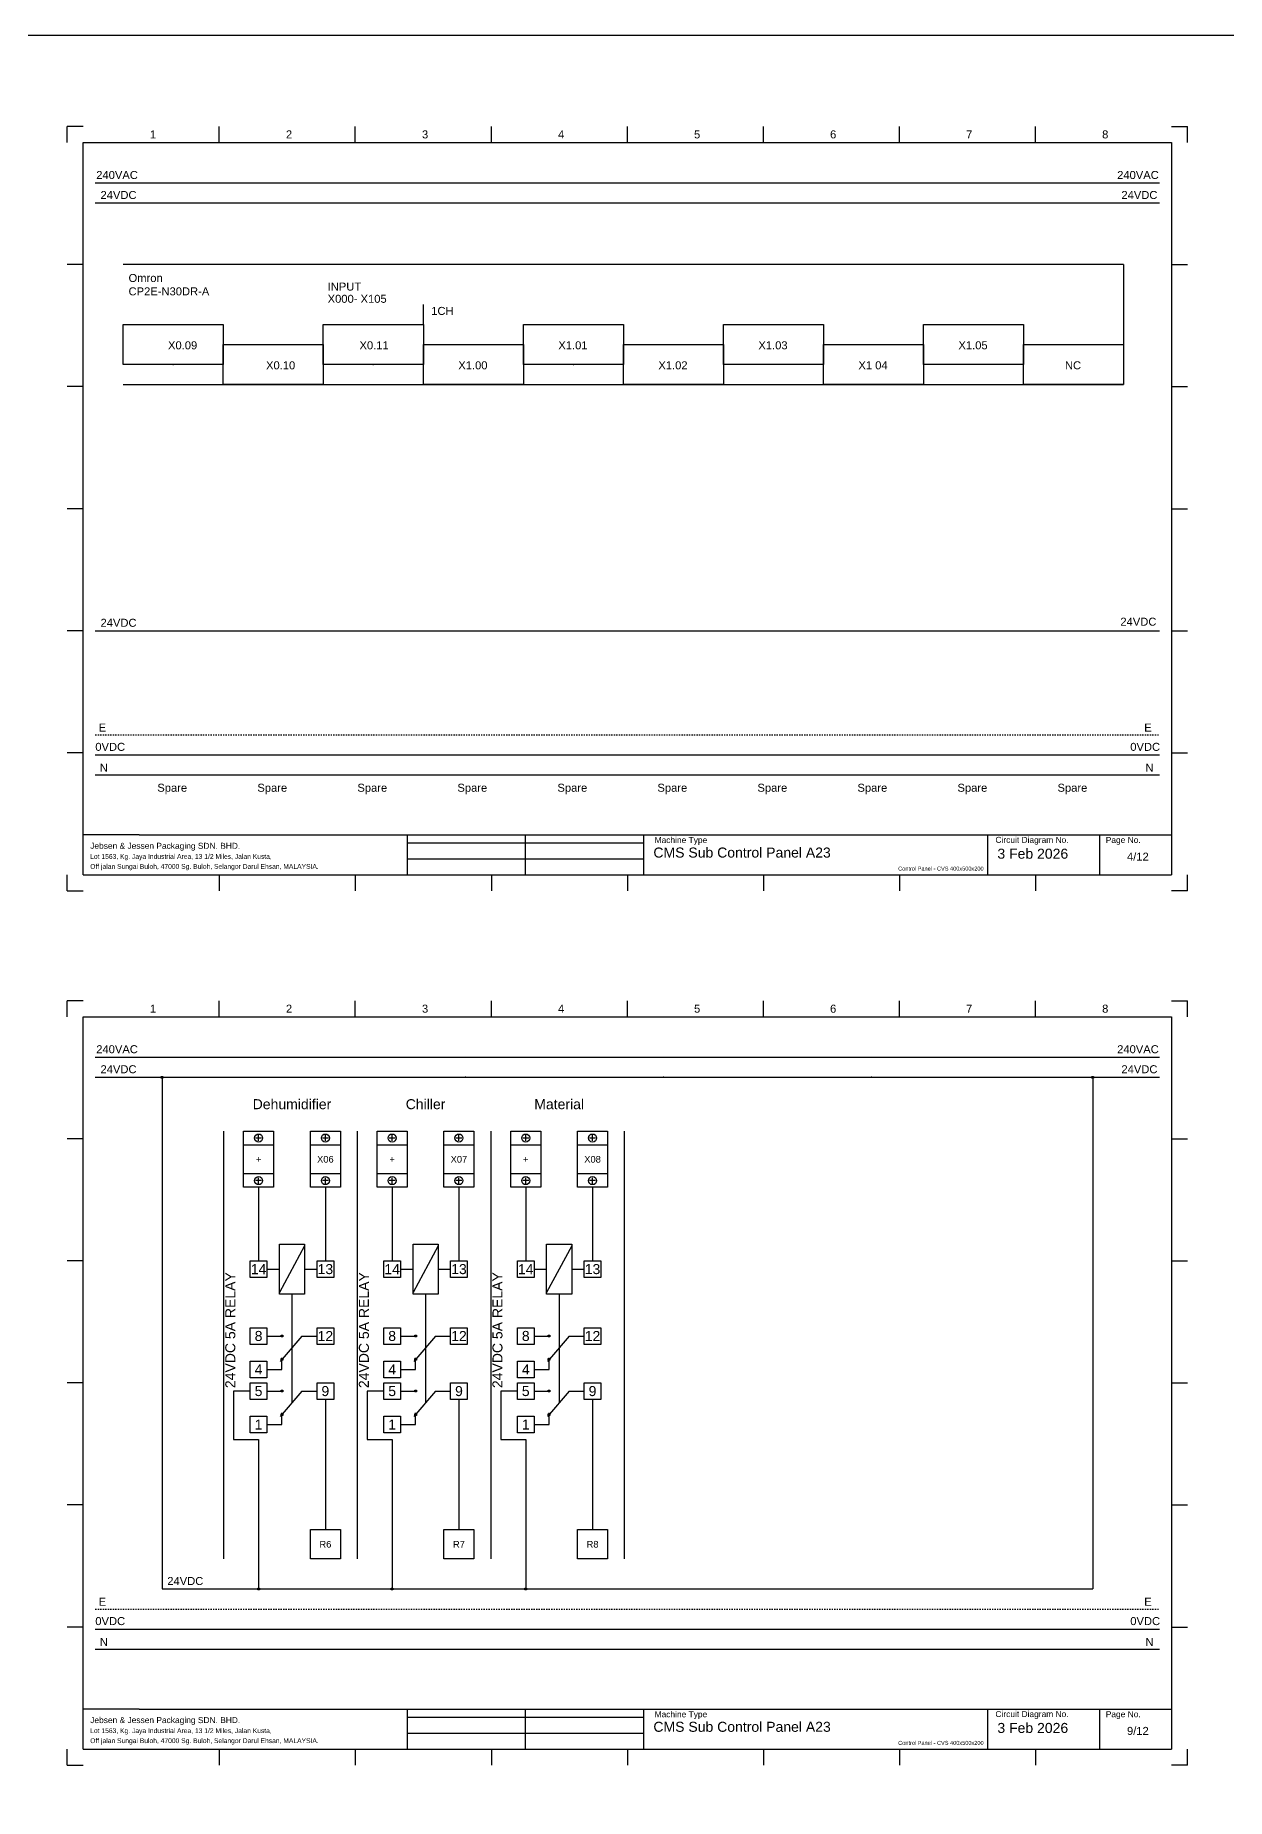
# Model space of a CAD drawing. Header units: millimetres. Extents: x -274 to 1996, y -129 to 878.
# Drawn here: x 804 to 1161, y 350 to 878 of the extents above; entities that cross this region are included whole.
import ezdxf

# ---------------------------------------------------------------- set-up
doc = ezdxf.new("R2010")
doc.units = ezdxf.units.MM
doc.linetypes.add('JIS_02_1.2', pattern=[2.5, 1.25, -1.25])
for name, color, linetype in [('Wire-AC', 1, 'Continuous'), ('Wire-DC', 5, 'Continuous'), ('Wire-Ground', 3, 'JIS_02_1.2')]:
    doc.layers.add(name, color=color, linetype=linetype)
doc.styles.get("Standard").update_dxf_attribs({"font": 'arial.ttf'})

# ---------------------------------------------------------------- blocks, each defined once
blk = doc.blocks.new('Dot')
at = {"transparency": 33554687}
for p, q in [((-0.25, -0.25), (0.25, 0.25)), ((0.25, -0.25), (-0.25, 0.25))]:
    blk.add_line(p, q, dxfattribs=at)
blk.add_lwpolyline([(0.25, -0.25), (-0.25, -0.25), (-0.25, 0.25), (0.25, 0.25)], close=True, dxfattribs=at)

msp = doc.modelspace()

# ---------------------------------------------------------------- linework, layer by layer
for p, q in [((818.44, 850.33), (813.65, 850.33)), ((813.65, 845.54), (813.65, 850.33)), ((859.17, 845.54), (859.17, 850.33)), ((899.9, 845.54), (899.9, 850.33)), ((940.63, 845.54), (940.63, 850.33)), ((981.36, 845.54), (981.36, 850.33)), ((1022.09, 845.54), (1022.09, 850.33)), ((1062.82, 845.54), (1062.82, 850.33)), ((1103.55, 845.54), (1103.55, 850.33)), ((1144.28, 850.33), (1149.07, 850.33)), ((1149.07, 845.54), (1149.07, 850.33)), ((818.44, 845.54), (1144.28, 845.54)), ((818.44, 626.32), (818.44, 845.54)), ((1144.28, 845.54), (1144.28, 626.32)), ((818.44, 809), (813.65, 809)), ((1129.9, 809), (830.42, 809)), ((1129.9, 809), (1129.9, 773.07)), ((1144.28, 809), (1149.07, 809)), ((920.27, 791.04), (920.27, 797.03)), ((818.44, 772.47), (813.65, 772.47)), ((830.42, 773.07), (1129.9, 773.07)), ((1144.28, 772.47), (1149.07, 772.47)), ((818.44, 735.93), (813.65, 735.93)), ((1144.28, 735.93), (1149.07, 735.93)), ((818.44, 699.39), (813.65, 699.39)), ((1144.28, 699.39), (1149.07, 699.39)), ((818.44, 662.86), (813.65, 662.86)), ((1144.28, 662.86), (1149.07, 662.86)), ((835.21, 638.3), (818.44, 638.3)), ((835.21, 638.3), (890.32, 638.3)), ((890.32, 638.3), (1144.28, 638.3)), ((915.38, 638.3), (915.38, 626.32)), ((915.38, 635.9), (986.15, 635.9)), ((950.77, 638.3), (950.77, 626.32)), ((986.15, 638.3), (986.15, 626.32)), ((1089.17, 638.3), (1089.17, 626.32)), ((1122.71, 638.3), (1122.71, 626.32)), ((915.38, 631.11), (986.15, 631.11)), ((813.65, 621.53), (813.65, 626.32)), ((818.44, 626.32), (1144.28, 626.32)), ((859.17, 626.32), (859.17, 621.53)), ((899.9, 626.32), (899.9, 621.53)), ((940.63, 626.32), (940.63, 621.53)), ((981.36, 626.32), (981.36, 621.53)), ((1022.09, 626.32), (1022.09, 621.53)), ((1062.82, 626.32), (1062.82, 621.53)), ((1103.55, 626.32), (1103.55, 621.53)), ((1149.07, 621.53), (1149.07, 626.32)), ((813.65, 621.53), (818.44, 621.53)), ((1149.07, 621.53), (1144.28, 621.53)), ((818.44, 588.63), (813.65, 588.63)), ((813.65, 583.84), (813.65, 588.63)), ((859.17, 583.84), (859.17, 588.63)), ((899.9, 583.84), (899.9, 588.63)), ((940.63, 583.84), (940.63, 588.63)), ((981.36, 583.84), (981.36, 588.63)), ((1022.09, 583.84), (1022.09, 588.63)), ((1062.82, 583.84), (1062.82, 588.63)), ((1103.55, 583.84), (1103.55, 588.63)), ((1144.28, 588.63), (1149.07, 588.63)), ((1149.07, 583.84), (1149.07, 588.63)), ((818.44, 583.84), (1144.28, 583.84)), ((818.44, 364.62), (818.44, 583.84)), ((1144.28, 583.84), (1144.28, 364.62)), ((818.44, 547.3), (813.65, 547.3)), ((1144.28, 547.3), (1149.07, 547.3)), ((818.44, 510.76), (813.65, 510.76)), ((1144.28, 510.76), (1149.07, 510.76)), ((818.44, 474.23), (813.65, 474.23)), ((1144.28, 474.23), (1149.07, 474.23)), ((818.44, 437.69), (813.65, 437.69)), ((1144.28, 437.69), (1149.07, 437.69)), ((818.44, 401.15), (813.65, 401.15)), ((1144.28, 401.15), (1149.07, 401.15)), ((890.32, 376.6), (1144.28, 376.6)), ((915.38, 374.2), (986.15, 374.2)), ((813.65, 359.82), (813.65, 364.62)), ((818.44, 364.62), (1144.28, 364.62)), ((859.17, 364.62), (859.17, 359.82)), ((899.9, 364.62), (899.9, 359.82)), ((915.38, 369.41), (986.15, 369.41)), ((940.63, 364.62), (940.63, 359.82)), ((981.36, 364.62), (981.36, 359.82)), ((1022.09, 364.62), (1022.09, 359.82)), ((1062.82, 364.62), (1062.82, 359.82)), ((1103.55, 364.62), (1103.55, 359.82)), ((1149.07, 359.82), (1149.07, 364.62)), ((813.65, 359.82), (818.44, 359.82)), ((1149.07, 359.82), (1144.28, 359.82))]:
    msp.add_line(p, q)
at = {"transparency": 33554687}
for p, q in [((860.43, 549.55), (860.43, 421.54)), ((900.43, 549.55), (900.43, 421.54)), ((940.43, 549.55), (940.43, 421.54)), ((980.43, 549.55), (980.43, 421.54)), ((884.68, 515.28), (877.18, 501.27)), ((924.68, 515.28), (917.18, 501.27)), ((964.68, 515.28), (957.18, 501.27)), ((873.43, 508.28), (877.18, 508.28)), ((884.68, 508.28), (888.43, 508.28)), ((913.43, 508.28), (917.18, 508.28)), ((924.68, 508.28), (928.43, 508.28)), ((953.43, 508.28), (957.18, 508.28)), ((964.68, 508.28), (968.43, 508.28)), ((880.93, 500.77), (880.93, 468.27)), ((920.93, 500.77), (920.93, 468.27)), ((960.93, 500.77), (960.93, 468.27)), ((873.43, 488.27), (877.93, 488.27)), ((883.93, 488.27), (877.43, 480.69)), ((883.93, 488.27), (888.43, 488.27)), ((913.43, 488.27), (917.93, 488.27)), ((923.93, 488.27), (917.43, 480.69)), ((923.93, 488.27), (928.43, 488.27)), ((953.43, 488.27), (957.93, 488.27)), ((963.93, 488.27), (957.43, 480.69)), ((963.93, 488.27), (968.43, 488.27)), ((877.93, 478.27), (877.93, 481.77)), ((917.93, 478.27), (917.93, 481.77)), ((957.93, 478.27), (957.93, 481.77)), ((873.43, 478.27), (877.93, 478.27)), ((913.43, 478.27), (917.93, 478.27)), ((953.43, 478.27), (957.93, 478.27)), ((873.43, 471.77), (877.93, 471.77)), ((883.93, 471.77), (877.43, 464.19)), ((883.93, 471.77), (888.43, 471.77)), ((913.43, 471.77), (917.93, 471.77)), ((923.93, 471.77), (917.43, 464.19)), ((923.93, 471.77), (928.43, 471.77)), ((953.43, 471.77), (957.93, 471.77)), ((963.93, 471.77), (957.43, 464.19)), ((963.93, 471.77), (968.43, 471.77)), ((877.93, 461.77), (877.93, 465.27)), ((917.93, 461.77), (917.93, 465.27)), ((957.93, 461.77), (957.93, 465.27)), ((873.43, 461.77), (877.93, 461.77)), ((913.43, 461.77), (917.93, 461.77)), ((953.43, 461.77), (957.93, 461.77))]:
    msp.add_line(p, q, dxfattribs=at)
at = {"color": 5, "transparency": 33554687}
for p, q in [((868.43, 471.77), (863.43, 471.77)), ((863.43, 471.77), (863.43, 457.28)), ((908.43, 471.77), (903.43, 471.77)), ((903.43, 471.77), (903.43, 457.28)), ((948.43, 471.77), (943.43, 471.77)), ((943.43, 471.77), (943.43, 457.28)), ((890.93, 469.27), (890.93, 430.31)), ((930.93, 469.27), (930.93, 430.31)), ((970.93, 469.27), (970.93, 430.31)), ((863.43, 457.28), (870.93, 457.28)), ((903.43, 457.28), (910.93, 457.28)), ((943.43, 457.28), (950.93, 457.28))]:
    msp.add_line(p, q, dxfattribs=at)
at = {"lineweight": -3}
for p, q in [((835.21, 376.6), (818.44, 376.6)), ((835.21, 376.6), (890.32, 376.6)), ((915.38, 376.6), (915.38, 364.62)), ((950.77, 376.6), (950.77, 364.62)), ((986.15, 376.6), (986.15, 364.62)), ((1089.17, 376.6), (1089.17, 364.62)), ((1122.71, 376.6), (1122.71, 364.62))]:
    msp.add_line(p, q, dxfattribs=at)
for points in [[(-274.07, 877.64), (1527.61, 877.64), (1545.62, -128.79), (-256.06, -128.79)], [(830.42, 791.04), (860.37, 791.04), (860.37, 779.06), (830.42, 779.06)], [(890.32, 791.04), (920.27, 791.04), (920.27, 779.06), (890.32, 779.06)], [(950.21, 791.04), (980.16, 791.04), (980.16, 779.06), (950.21, 779.06)], [(1010.11, 791.04), (1040.06, 791.04), (1040.06, 779.06), (1010.11, 779.06)], [(1070.01, 791.04), (1099.95, 791.04), (1099.95, 779.06), (1070.01, 779.06)], [(860.37, 785.05), (890.32, 785.05), (890.32, 773.07), (860.37, 773.07)], [(920.27, 785.05), (950.21, 785.05), (950.21, 773.07), (920.27, 773.07)], [(980.16, 785.05), (1010.11, 785.05), (1010.11, 773.07), (980.16, 773.07)], [(1040.06, 785.05), (1070.01, 785.05), (1070.01, 773.07), (1040.06, 773.07)], [(1099.95, 785.05), (1129.9, 785.05), (1129.9, 773.07), (1099.95, 773.07)]]:
    msp.add_lwpolyline(points, close=True)
at = {"transparency": 33554687}
for points in [[(877.18, 515.78), (884.68, 515.78), (884.68, 500.78), (877.18, 500.77)], [(917.18, 515.78), (924.68, 515.78), (924.68, 500.78), (917.18, 500.77)], [(957.18, 515.78), (964.68, 515.78), (964.68, 500.78), (957.18, 500.77)], [(868.43, 510.78), (873.43, 510.78), (873.43, 505.78), (868.43, 505.78)], [(888.43, 510.78), (893.43, 510.78), (893.43, 505.78), (888.43, 505.78)], [(908.43, 510.78), (913.43, 510.78), (913.43, 505.78), (908.43, 505.78)], [(928.43, 510.78), (933.43, 510.78), (933.43, 505.78), (928.43, 505.78)], [(948.43, 510.78), (953.43, 510.78), (953.43, 505.78), (948.43, 505.78)], [(968.43, 510.78), (973.43, 510.78), (973.43, 505.78), (968.43, 505.78)], [(868.43, 490.77), (873.43, 490.77), (873.43, 485.77), (868.43, 485.77)], [(888.43, 490.77), (893.43, 490.77), (893.43, 485.77), (888.43, 485.77)], [(908.43, 490.77), (913.43, 490.77), (913.43, 485.77), (908.43, 485.77)], [(928.43, 490.77), (933.43, 490.77), (933.43, 485.77), (928.43, 485.77)], [(948.43, 490.77), (953.43, 490.77), (953.43, 485.77), (948.43, 485.77)], [(968.43, 490.77), (973.43, 490.77), (973.43, 485.77), (968.43, 485.77)], [(868.43, 480.77), (873.43, 480.77), (873.43, 475.77), (868.43, 475.77)], [(908.43, 480.77), (913.43, 480.77), (913.43, 475.77), (908.43, 475.77)], [(948.43, 480.77), (953.43, 480.77), (953.43, 475.77), (948.43, 475.77)], [(868.43, 474.27), (873.43, 474.27), (873.43, 469.27), (868.43, 469.27)], [(888.43, 474.27), (893.43, 474.27), (893.43, 469.27), (888.43, 469.27)], [(908.43, 474.27), (913.43, 474.27), (913.43, 469.27), (908.43, 469.27)], [(928.43, 474.27), (933.43, 474.27), (933.43, 469.27), (928.43, 469.27)], [(948.43, 474.27), (953.43, 474.27), (953.43, 469.27), (948.43, 469.27)], [(968.43, 474.27), (973.43, 474.27), (973.43, 469.27), (968.43, 469.27)], [(868.43, 464.27), (873.43, 464.27), (873.43, 459.27), (868.43, 459.27)], [(908.43, 464.27), (913.43, 464.27), (913.43, 459.27), (908.43, 459.27)], [(948.43, 464.27), (953.43, 464.27), (953.43, 459.27), (948.43, 459.27)]]:
    msp.add_lwpolyline(points, close=True, dxfattribs=at)
for p in [(845.39, 779.06), (845.39, 779.06), (905.29, 779.06), (905.29, 779.06), (965.19, 779.06), (965.19, 779.06), (875.34, 773.07), (875.34, 773.07), (935.24, 773.07), (935.24, 773.07), (995.14, 773.07), (995.14, 773.07), (932.84, 565.74), (932.84, 565.74), (992.14, 565.74), (1054.43, 565.74)]:
    msp.add_point(p)
at = {"linetype": 'ByBlock', "lineweight": -3}
for p in [(992.14, 565.74), (1054.43, 565.74)]:
    msp.add_point(p, dxfattribs=at)
at = {"layer": 'Wire-AC'}
for p, q in [((822.04, 833.44), (1140.68, 833.44)), ((822.04, 656.27), (1140.68, 656.27)), ((822.04, 571.73), (1140.68, 571.73))]:
    msp.add_line(p, q, dxfattribs=at)
at = {"layer": 'Wire-AC', "lineweight": -3}
msp.add_line((822.04, 394.56), (1140.68, 394.56), dxfattribs=at)
at = {"layer": 'Wire-DC'}
for p, q in [((822.04, 827.45), (1140.68, 827.45)), ((822.04, 699.39), (1140.68, 699.39)), ((822.04, 662.26), (1140.68, 662.26)), ((822.04, 565.74), (1140.68, 565.74)), ((866.43, 532.78), (866.43, 549.55)), ((866.43, 549.55), (875.43, 549.55)), ((875.43, 549.55), (875.43, 532.78)), ((886.43, 532.78), (886.43, 549.55)), ((886.43, 549.55), (895.43, 549.55)), ((895.43, 549.55), (895.43, 532.78)), ((906.43, 532.78), (906.43, 549.55)), ((906.43, 549.55), (915.43, 549.55)), ((915.43, 549.55), (915.43, 532.78)), ((926.43, 532.78), (926.43, 549.55)), ((926.43, 549.55), (935.43, 549.55)), ((935.43, 549.55), (935.43, 532.78)), ((946.43, 532.78), (946.43, 549.55)), ((946.43, 549.55), (955.43, 549.55)), ((955.43, 549.55), (955.43, 532.78)), ((966.43, 532.78), (966.43, 549.55)), ((966.43, 549.55), (975.43, 549.55)), ((975.43, 549.55), (975.43, 532.78)), ((866.43, 545.55), (875.43, 545.55)), ((871.83, 547.54), (870.04, 547.54)), ((870.93, 546.65), (870.93, 548.44)), ((886.43, 545.55), (895.43, 545.55)), ((891.83, 547.54), (890.04, 547.54)), ((890.93, 546.65), (890.93, 548.44)), ((906.43, 545.55), (915.43, 545.55)), ((911.83, 547.54), (910.04, 547.54)), ((910.93, 546.65), (910.93, 548.44)), ((926.43, 545.55), (935.43, 545.55)), ((931.83, 547.54), (930.04, 547.54)), ((930.93, 546.65), (930.93, 548.44)), ((946.43, 545.55), (955.43, 545.55)), ((951.83, 547.54), (950.04, 547.54)), ((950.93, 546.65), (950.93, 548.44)), ((966.43, 545.55), (975.43, 545.55)), ((971.83, 547.54), (970.04, 547.54)), ((970.93, 546.65), (970.93, 548.44)), ((875.43, 536.78), (866.43, 536.78)), ((871.83, 534.78), (870.04, 534.78)), ((870.93, 533.88), (870.93, 535.67)), ((895.43, 536.78), (886.43, 536.78)), ((891.83, 534.78), (890.04, 534.78)), ((890.93, 533.88), (890.93, 535.67)), ((915.43, 536.78), (906.43, 536.78)), ((911.83, 534.78), (910.04, 534.78)), ((910.93, 533.88), (910.93, 535.67)), ((935.43, 536.78), (926.43, 536.78)), ((931.83, 534.78), (930.04, 534.78)), ((930.93, 533.88), (930.93, 535.67)), ((955.43, 536.78), (946.43, 536.78)), ((951.83, 534.78), (950.04, 534.78)), ((950.93, 533.88), (950.93, 535.67)), ((975.43, 536.78), (966.43, 536.78)), ((971.83, 534.78), (970.04, 534.78)), ((970.93, 533.88), (970.93, 535.67)), ((875.43, 532.78), (866.43, 532.78)), ((895.43, 532.78), (886.43, 532.78)), ((915.43, 532.78), (906.43, 532.78)), ((935.43, 532.78), (926.43, 532.78)), ((955.43, 532.78), (946.43, 532.78)), ((975.43, 532.78), (966.43, 532.78))]:
    msp.add_line(p, q, dxfattribs=at)
at = {"layer": 'Wire-DC', "transparency": 33554687}
for p, q in [((842.04, 565.74), (842.04, 412.55)), ((1120.68, 565.74), (1120.68, 412.55)), ((870.93, 532.78), (870.93, 510.78)), ((890.93, 532.78), (890.93, 510.78)), ((910.93, 532.78), (910.93, 510.78)), ((930.93, 532.78), (930.93, 510.78)), ((950.93, 532.78), (950.93, 510.78)), ((970.93, 532.78), (970.93, 510.78)), ((870.93, 457.28), (870.93, 412.55)), ((910.93, 457.28), (910.93, 412.55)), ((950.93, 457.28), (950.93, 412.55)), ((842.04, 412.55), (1120.68, 412.55))]:
    msp.add_line(p, q, dxfattribs=at)
at = {"layer": 'Wire-DC', "lineweight": -3}
msp.add_line((822.04, 400.55), (1140.68, 400.55), dxfattribs=at)
at = {"layer": 'Wire-DC', "transparency": 33554687}
for points in [[(886.43, 430.31), (895.44, 430.31), (895.44, 421.54), (886.43, 421.54)], [(926.43, 430.31), (935.43, 430.31), (935.43, 421.54), (926.43, 421.54)], [(966.43, 430.31), (975.43, 430.31), (975.43, 421.54), (966.43, 421.54)]]:
    msp.add_lwpolyline(points, close=True, dxfattribs=at)
at = {"layer": 'Wire-DC'}
for centre in [(870.93, 547.54), (890.93, 547.54), (910.93, 547.54), (930.93, 547.54), (950.93, 547.54), (970.93, 547.54), (870.93, 534.78), (890.93, 534.78), (910.93, 534.78), (930.93, 534.78), (950.93, 534.78), (970.93, 534.78)]:
    msp.add_circle(centre, 1.2, dxfattribs=at)
at = {"layer": 'Wire-Ground', "ltscale": 0.3}
for p, q in [((822.04, 668.25), (1140.68, 668.25)), ((822.04, 406.54), (1140.68, 406.54))]:
    msp.add_line(p, q, dxfattribs=at)

# ---------------------------------------------------------------- block references
at = {"transparency": 33554687}
for p in [(877.93, 488.27), (917.93, 488.27), (957.93, 488.27), (877.93, 481.27), (917.93, 481.27), (957.93, 481.27), (877.93, 471.77), (917.93, 471.77), (957.93, 471.77), (877.93, 464.77), (917.93, 464.77), (957.93, 464.77)]:
    msp.add_blockref('Dot', p, dxfattribs=at)
at = {"layer": 'Wire-DC', "transparency": 33554687}
for p in [(842.04, 565.74), (1120.68, 565.74), (870.93, 412.55), (910.93, 412.55), (950.93, 412.55)]:
    msp.add_blockref('Dot', p, dxfattribs=at)

# ---------------------------------------------------------------- texts
for s, height, p in [('1CH', 2.396, (922.63, 793.93)), ('X0.09', 2.396, (843.81, 783.64)), ('X0.11', 2.396, (901.15, 783.64)), ('X1.01', 2.396, (960.68, 783.64)), ('X1.03', 2.396, (1020.58, 783.64)), ('X1.05', 2.396, (1080.48, 783.64)), ('X0.10', 2.396, (873.16, 777.65)), ('X1.00', 2.396, (930.73, 777.65)), ('X1.02', 2.396, (990.63, 777.65)), ('X1 04', 2.396, (1050.53, 777.65)), ('NC', 2.396, (1112.38, 777.65)), ('Jebsen & Jessen Packaging SDN. BHD.', 1.7969, (820.52, 634.11)), ('Machine Type', 1.7969, (989.51, 635.84)), ('Circuit Diagram No.', 1.7969, (1091.57, 635.9)), ('Page No.', 1.797, (1124.6, 635.87)), ('Off jalan Sungai Buloh, 47000 Sg. Buloh, Selangor Darul Ehsan, MALAYSIA.', 1.4375, (820.52, 628.12)), ('Lot 1563, Kg. Jaya Industrial Area, 13 1/2 Miles, Jalan Kusta,', 1.4375, (820.52, 631.11))]:
    msp.add_text(s, height=height).set_placement(p)
at = {"lineweight": -3}
for s, height, p in [('Machine Type', 1.7969, (989.51, 374.14)), ('Circuit Diagram No.', 1.7969, (1091.57, 374.2)), ('Page No.', 1.797, (1124.6, 374.17)), ('Jebsen & Jessen Packaging SDN. BHD.', 1.7969, (820.52, 372.4)), ('Lot 1563, Kg. Jaya Industrial Area, 13 1/2 Miles, Jalan Kusta,', 1.4375, (820.52, 369.41)), ('Off jalan Sungai Buloh, 47000 Sg. Buloh, Selangor Darul Ehsan, MALAYSIA.', 1.4375, (820.52, 366.41))]:
    msp.add_text(s, height=height, dxfattribs=at).set_placement(p)
at = {"attachment_point": 1}
for s, insert, char_height in [('1', (838.4, 849.17), 2.4), ('2', (879.13, 849.17), 2.4), ('3', (919.86, 849.17), 2.4), ('4', (960.59, 849.17), 2.4), ('5', (1001.32, 849.17), 2.4), ('6', (1042.05, 849.17), 2.4), ('7', (1082.78, 849.17), 2.4), ('8', (1123.51, 849.17), 2.4), ('Omron', (832, 806.19), 2.396), ('INPUT', (891.61, 803.61), 2.396), ('CP2E-N30DR-A', (832, 802.18), 2.3958), ('X000- X105', (891.61, 799.96), 2.396), ('1', (838.4, 587.46), 2.4), ('2', (879.13, 587.46), 2.4), ('3', (919.86, 587.46), 2.4), ('4', (960.59, 587.46), 2.4), ('5', (1001.32, 587.46), 2.4), ('6', (1042.05, 587.46), 2.4), ('7', (1082.78, 587.46), 2.4), ('8', (1123.51, 587.46), 2.4)]:
    msp.add_mtext(s, dxfattribs=dict(at, insert=insert, char_height=char_height))
for s, insert, char_height, width in [('Spare', (840.61, 653.59), 2.396, 27.5244), ('Spare', (870.56, 653.59), 2.396, 27.5244), ('Spare', (900.51, 653.59), 2.396, 27.5244), ('Spare', (930.46, 653.59), 2.396, 27.5244), ('Spare', (960.41, 653.59), 2.396, 27.5244), ('Spare', (990.35, 653.59), 2.396, 27.5244), ('Spare', (1020.3, 653.59), 2.396, 27.5244), ('Spare', (1050.25, 653.59), 2.396, 27.5244), ('Spare', (1080.2, 653.59), 2.396, 27.5244), ('Spare', (1110.15, 653.59), 2.396, 27.5244), ('Control Panel - CVS 400x500x200', (1062.44, 628.79), 1.1979, 53.0764), ('4/12', (1130.95, 632.97), 2.396, 9.5823)]:
    msp.add_mtext(s, dxfattribs=dict(at, insert=insert, char_height=char_height, width=width))
at = {"transparency": 33554687, "char_height": 3}
for s, insert, width, attachment_point in [('CMS Sub Control Panel A23', (989.15, 631.45), 100.0215, 7), ('3 Feb 2026', (1092.15, 631.11), 30.5634, 7), ('14', (870.93, 508.28), 5, 5), ('13', (890.93, 508.28), 5, 5), ('14', (910.93, 508.28), 5, 5), ('13', (930.93, 508.28), 5, 5), ('14', (950.93, 508.28), 5, 5), ('13', (970.93, 508.28), 5, 5), ('8', (870.93, 488.27), 5, 5), ('12', (890.93, 488.27), 5, 5), ('8', (910.93, 488.27), 5, 5), ('12', (930.93, 488.27), 5, 5), ('8', (950.93, 488.27), 5, 5), ('12', (970.93, 488.27), 5, 5), ('4', (870.93, 478.27), 5, 5), ('4', (910.93, 478.27), 5, 5), ('4', (950.93, 478.27), 5, 5), ('5', (870.93, 471.77), 5, 5), ('9', (890.93, 471.77), 5, 5), ('5', (910.93, 471.77), 5, 5), ('9', (930.93, 471.77), 5, 5), ('5', (950.93, 471.77), 5, 5), ('9', (970.93, 471.77), 5, 5), ('1', (870.93, 461.77), 5, 5), ('1', (910.93, 461.77), 5, 5), ('1', (950.93, 461.77), 5, 5)]:
    msp.add_mtext(s, dxfattribs=dict(at, insert=insert, width=width, attachment_point=attachment_point))
at = {"color": 5, "transparency": 33554687, "char_height": 3, "attachment_point": 7}
for s, insert, width in [('{\\C256;CMS Sub Control Panel A23}', (989.15, 369.75), 100.0215), ('{\\C256;3 Feb 2026}', (1092.15, 369.41), 30.5634)]:
    msp.add_mtext(s, dxfattribs=dict(at, insert=insert, width=width))
at = {"lineweight": -3, "attachment_point": 1}
for s, insert, char_height, width in [('9/12', (1130.95, 371.26), 2.396, 9.5823), ('Control Panel - CVS 400x500x200', (1062.44, 367.08), 1.1979, 53.0764)]:
    msp.add_mtext(s, dxfattribs=dict(at, insert=insert, char_height=char_height, width=width))
at = {"layer": 'Wire-AC'}
for s, height, p in [('240VAC', 2.396, (822.33, 834.62)), ('240VAC', 2.396, (1128.01, 834.62)), ('N', 2.4, (823.39, 657.21)), ('N', 2.4, (1136.47, 657.21)), ('240VAC', 2.396, (822.33, 572.92)), ('240VAC', 2.396, (1128.01, 572.92)), ('240VAC', 2.396, (1128.01, 572.92))]:
    msp.add_text(s, height=height, dxfattribs=at).set_placement(p)
at = {"layer": 'Wire-AC', "lineweight": -3}
for p in [(823.39, 395.51), (1136.47, 395.51)]:
    msp.add_text('N', height=2.4, dxfattribs=at).set_placement(p)
at = {"layer": 'Wire-DC'}
for s, p in [('24VDC', (823.6, 828.63)), ('24VDC', (1129.28, 828.63)), ('24VDC', (823.6, 700.58)), ('24VDC', (1128.97, 700.9)), ('0VDC', (822.05, 663.44)), ('0VDC', (1131.94, 663.44)), ('24VDC', (843.6, 413.73))]:
    msp.add_text(s, height=2.396, dxfattribs=at).set_placement(p)
at = {"layer": 'Wire-DC', "lineweight": -3}
for s, p in [('24VDC', (823.6, 566.93)), ('24VDC', (1129.28, 566.93)), ('24VDC', (1129.28, 566.93)), ('0VDC', (822.05, 401.74)), ('0VDC', (1131.94, 401.74))]:
    msp.add_text(s, height=2.396, dxfattribs=at).set_placement(p)
at = {"layer": 'Wire-DC', "transparency": 33554687, "char_height": 3, "width": 29.0034, "attachment_point": 5}
for s, insert in [('Dehumidifier', (880.93, 557.65)), ('Chiller', (920.93, 557.65)), ('Material', (960.93, 557.65))]:
    msp.add_mtext(s, dxfattribs=dict(at, insert=insert))
at = {"layer": 'Wire-DC', "char_height": 2, "width": 9.0034, "attachment_point": 5}
for s, insert in [('+', (870.93, 541.16)), ('X06', (890.93, 541.16)), ('+', (910.93, 541.16)), ('X07', (930.93, 541.16)), ('+', (950.93, 541.16)), ('X08', (970.93, 541.16)), ('R6', (890.94, 425.92)), ('R7', (930.93, 425.92)), ('R8', (970.93, 425.92))]:
    msp.add_mtext(s, dxfattribs=dict(at, insert=insert))
at = {"layer": 'Wire-DC', "transparency": 33554687, "char_height": 3, "width": 55.5, "attachment_point": 5, "rotation": 90}
for insert in [(862.48, 490.03), (902.48, 490.03), (942.48, 490.03)]:
    msp.add_mtext('\\pxt9;24VDC 5A RELAY', dxfattribs=dict(at, insert=insert))
at = {"layer": 'Wire-Ground'}
for p in [(823.03, 669.22), (1136.12, 669.22), (823.03, 407.52), (1136.12, 407.52)]:
    msp.add_text('E', height=2.4, dxfattribs=at).set_placement(p)

doc.saveas('drawing.dxf')
